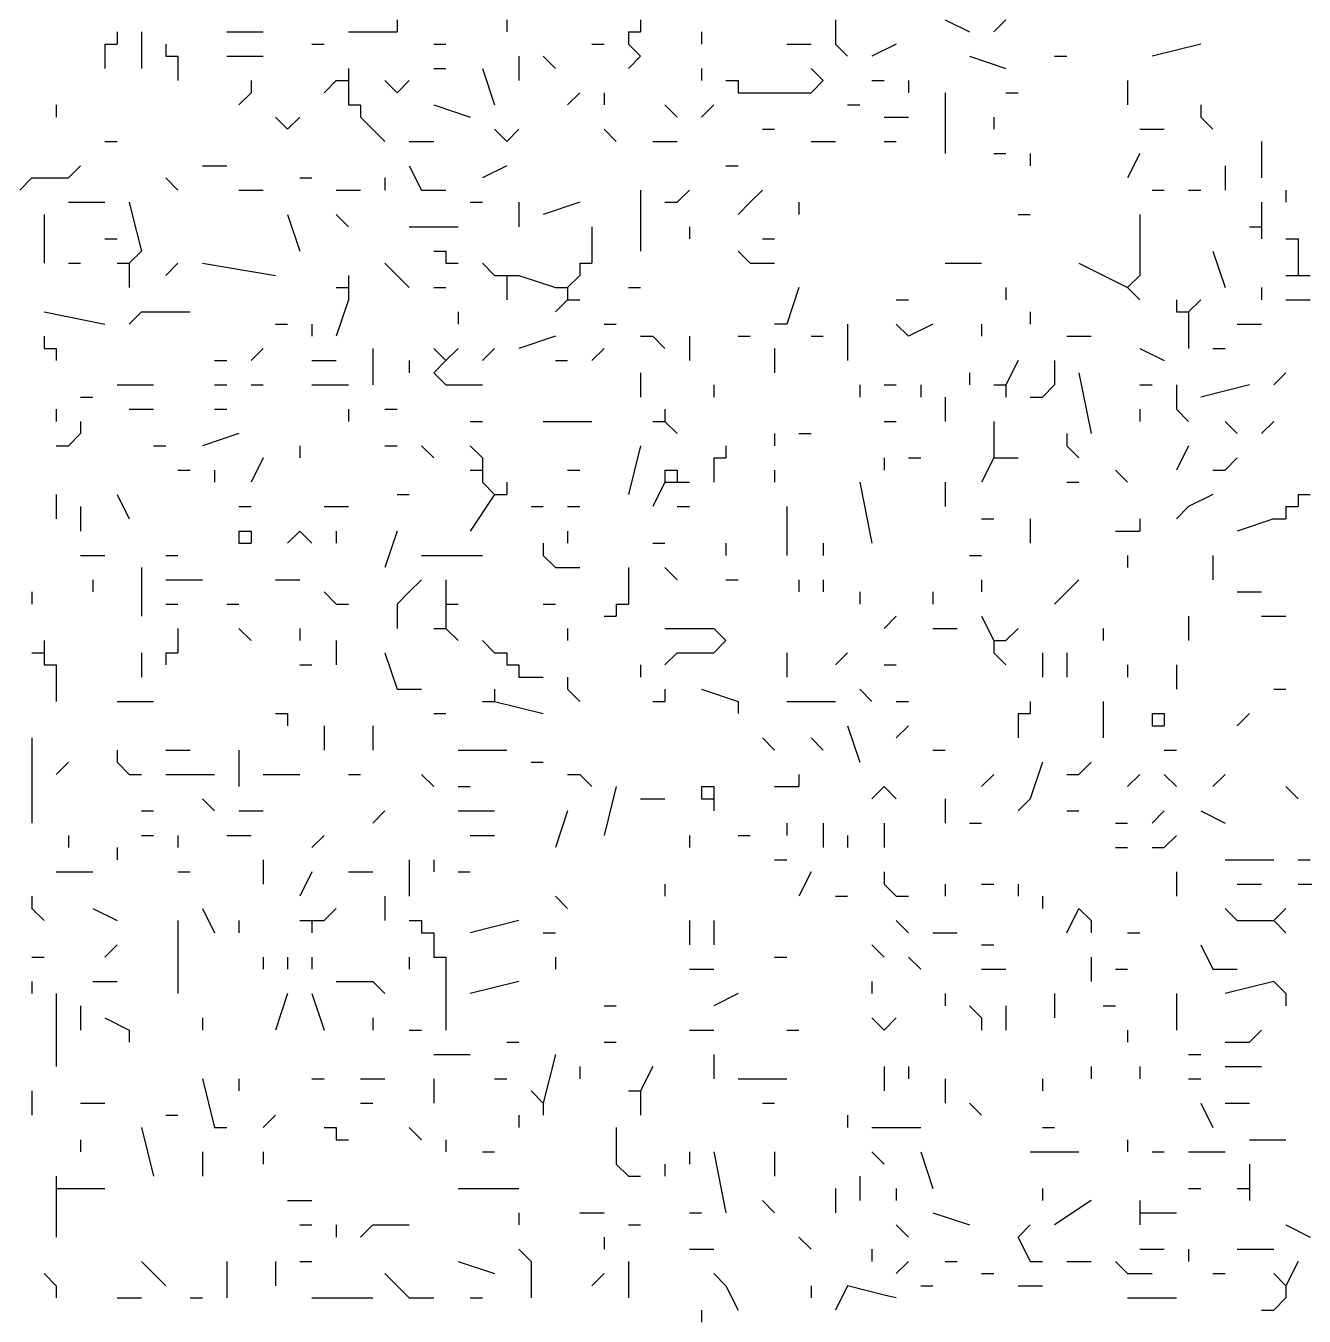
# Model space of a CAD drawing. Header units: inches. Extents: x 0 to 7.16, y 0 to 9.76.
# Drawn here: x 3.175 to 4.225, y 6.305 to 7.365 of the extents above; entities that cross this region are included whole.
import ezdxf

# ---------------------------------------------------------------- set-up
doc = ezdxf.new("R2010")
doc.units = ezdxf.units.IN
doc.header["$MEASUREMENT"] = 0

# ---------------------------------------------------------------- blocks, each defined once
blk = doc.blocks.new('drevoo')
at = {"linetype": 'Continuous'}
for points in [[(184.6302, -560.2401), (184.6302, -560.2501)], [(184.7202, -560.2401), (184.7202, -560.2501)], [(184.8302, -560.2401), (184.8302, -560.2501)], [(184.9902, -560.2401), (184.9902, -560.2501)], [(185.0802, -560.2401), (185.1002, -560.2501)], [(185.1302, -560.2401), (185.1202, -560.2501)], [(184.4002, -560.2501), (184.4002, -560.2601)], [(184.4202, -560.2501), (184.4202, -560.2801)], [(184.4902, -560.2501), (184.5202, -560.2501)], [(184.5902, -560.2501), (184.6202, -560.2501)], [(184.6202, -560.2501), (184.6302, -560.2501)], [(184.8202, -560.2501), (184.8202, -560.2601)], [(184.8202, -560.2501), (184.8302, -560.2501)], [(184.8802, -560.2501), (184.8802, -560.2601)], [(184.9902, -560.2501), (184.9902, -560.2601)], [(184.3902, -560.2601), (184.3902, -560.2701)], [(184.3902, -560.2601), (184.4002, -560.2601)], [(184.4402, -560.2601), (184.4402, -560.2701)], [(184.5602, -560.2601), (184.5702, -560.2601)], [(184.6602, -560.2601), (184.6702, -560.2601)], [(184.7902, -560.2601), (184.8002, -560.2601)], [(184.8202, -560.2601), (184.8302, -560.2701), (184.8202, -560.2801)], [(184.9502, -560.2601), (184.9702, -560.2601)], [(184.9902, -560.2601), (185.0002, -560.2701)], [(185.0402, -560.2601), (185.0202, -560.2701)], [(185.2902, -560.2601), (185.2502, -560.2701)], [(184.3902, -560.2701), (184.3902, -560.2801)], [(184.4402, -560.2701), (184.4502, -560.2701)], [(184.4502, -560.2701), (184.4502, -560.2801)], [(184.4902, -560.2701), (184.5202, -560.2701)], [(184.7302, -560.2701), (184.7302, -560.2901)], [(184.7502, -560.2701), (184.7602, -560.2801)], [(185.1002, -560.2701), (185.1302, -560.2801)], [(185.1702, -560.2701), (185.1802, -560.2701)], [(184.4502, -560.2801), (184.4502, -560.2901)], [(184.5902, -560.2801), (184.5902, -560.2901)], [(184.6602, -560.2801), (184.6702, -560.2801)], [(184.7002, -560.2801), (184.7102, -560.3101)], [(184.8802, -560.2801), (184.8802, -560.2901)], [(184.9702, -560.2801), (184.9802, -560.2901)], [(184.5102, -560.2901), (184.5102, -560.3001)], [(184.5802, -560.2901), (184.5702, -560.3001)], [(184.5802, -560.2901), (184.5902, -560.2901)], [(184.5902, -560.2901), (184.5902, -560.3001)], [(184.6202, -560.2901), (184.6302, -560.3001)], [(184.6402, -560.2901), (184.6302, -560.3001)], [(184.9002, -560.2901), (184.9102, -560.2901)], [(184.9102, -560.2901), (184.9102, -560.3001)], [(184.9802, -560.2901), (184.9702, -560.3001)], [(185.0202, -560.2901), (185.0302, -560.2901)], [(185.0502, -560.2901), (185.0502, -560.3001)], [(185.2302, -560.2901), (185.2302, -560.3101)], [(184.5102, -560.3001), (184.5002, -560.3101)], [(184.5902, -560.3001), (184.5902, -560.3101)], [(184.7802, -560.3001), (184.7702, -560.3101)], [(184.8002, -560.3001), (184.8002, -560.3101)], [(184.9102, -560.3001), (184.9202, -560.3001)], [(184.9202, -560.3001), (184.9702, -560.3001)], [(185.0802, -560.3001), (185.0802, -560.3501)], [(185.1302, -560.3001), (185.1402, -560.3001)], [(184.3502, -560.3101), (184.3502, -560.3201)], [(184.5902, -560.3101), (184.6002, -560.3101)], [(184.6002, -560.3101), (184.6002, -560.3201)], [(184.6602, -560.3101), (184.6902, -560.3201)], [(184.8502, -560.3101), (184.8602, -560.3201)], [(184.8902, -560.3101), (184.8802, -560.3201)], [(185.0002, -560.3101), (185.0102, -560.3101)], [(185.2902, -560.3101), (185.2902, -560.3201)], [(184.5502, -560.3201), (184.5402, -560.3301), (184.5302, -560.3201)], [(184.6002, -560.3201), (184.6202, -560.3401)], [(185.0302, -560.3201), (185.0502, -560.3201)], [(185.1202, -560.3201), (185.1202, -560.3301)], [(185.2902, -560.3201), (185.3002, -560.3301)], [(184.7102, -560.3301), (184.7202, -560.3401)], [(184.7302, -560.3301), (184.7202, -560.3401)], [(184.8002, -560.3301), (184.8102, -560.3401)], [(184.9302, -560.3301), (184.9402, -560.3301)], [(185.2402, -560.3301), (185.2602, -560.3301)], [(184.3902, -560.3401), (184.4002, -560.3401)], [(184.6402, -560.3401), (184.6602, -560.3401)], [(184.8402, -560.3401), (184.8602, -560.3401)], [(184.9702, -560.3401), (184.9902, -560.3401)], [(185.0302, -560.3401), (185.0402, -560.3401)], [(185.3402, -560.3401), (185.3402, -560.3701)], [(185.1202, -560.3501), (185.1302, -560.3501)], [(185.1502, -560.3501), (185.1502, -560.3601)], [(185.2402, -560.3501), (185.2302, -560.3701)], [(184.3702, -560.3601), (184.3602, -560.3701)], [(184.4702, -560.3601), (184.4902, -560.3601)], [(184.6402, -560.3601), (184.6502, -560.3801), (184.6702, -560.3801)], [(184.7202, -560.3601), (184.7002, -560.3701)], [(184.9002, -560.3601), (184.9102, -560.3601)], [(185.3102, -560.3601), (185.3102, -560.3801)], [(184.3302, -560.3701), (184.3202, -560.3801)], [(184.3302, -560.3701), (184.3602, -560.3701)], [(184.4402, -560.3701), (184.4502, -560.3801)], [(184.5502, -560.3701), (184.5602, -560.3701)], [(184.6202, -560.3701), (184.6202, -560.3801)], [(184.3602, -560.3901), (184.3902, -560.3901)], [(184.4102, -560.3901), (184.4122, -560.3991), (184.4202, -560.4301), (184.4102, -560.4401)], [(184.5002, -560.3801), (184.5202, -560.3801)], [(184.5802, -560.3801), (184.6002, -560.3801)], [(184.6902, -560.3901), (184.7002, -560.3901)], [(184.7302, -560.3901), (184.7302, -560.4101)], [(184.7802, -560.3901), (184.7502, -560.4001)], [(184.8302, -560.3801), (184.8302, -560.4301)], [(184.8502, -560.3901), (184.8602, -560.3901)], [(184.8702, -560.3801), (184.8602, -560.3901)], [(184.9202, -560.3901), (184.9102, -560.4001)], [(184.9302, -560.3801), (184.9202, -560.3901)], [(184.9602, -560.3901), (184.9602, -560.4001)], [(185.2502, -560.3801), (185.2602, -560.3801)], [(185.2802, -560.3801), (185.2902, -560.3801)], [(185.3402, -560.3901), (185.3402, -560.4001)], [(185.3602, -560.3801), (185.3602, -560.3901)], [(184.3402, -560.4001), (184.3402, -560.4401)], [(184.5402, -560.4001), (184.5502, -560.4301)], [(184.5802, -560.4001), (184.5902, -560.4101)], [(185.1402, -560.4001), (185.1502, -560.4001)], [(185.2402, -560.4001), (185.2402, -560.4501), (185.2302, -560.4601)], [(185.3402, -560.4001), (185.3402, -560.4101)], [(184.6402, -560.4101), (184.6802, -560.4101)], [(184.7902, -560.4101), (184.7902, -560.4301)], [(184.8702, -560.4101), (184.8702, -560.4201)], [(185.3302, -560.4101), (185.3402, -560.4101)], [(185.3402, -560.4101), (185.3402, -560.4201)], [(184.3902, -560.4201), (184.4002, -560.4201)], [(184.9302, -560.4201), (184.9402, -560.4201)], [(185.3602, -560.4201), (185.3702, -560.4201)], [(185.3702, -560.4201), (185.3702, -560.4301)], [(184.6602, -560.4301), (184.6702, -560.4301)], [(184.6702, -560.4301), (184.6702, -560.4401)], [(184.7902, -560.4301), (184.7902, -560.4401)], [(184.9102, -560.4301), (184.9202, -560.4401)], [(185.3002, -560.4301), (185.3102, -560.4601)], [(185.3702, -560.4301), (185.3702, -560.4401)], [(184.3602, -560.4401), (184.3702, -560.4401)], [(184.4002, -560.4401), (184.4102, -560.4401)], [(184.4102, -560.4401), (184.4102, -560.4501)], [(184.4502, -560.4401), (184.4402, -560.4501)], [(184.4702, -560.4401), (184.5302, -560.4501)], [(184.6202, -560.4401), (184.6402, -560.4601)], [(184.6702, -560.4401), (184.6802, -560.4401)], [(184.7002, -560.4401), (184.7102, -560.4501)], [(184.7802, -560.4401), (184.7802, -560.4501)], [(184.7802, -560.4401), (184.7902, -560.4401)], [(184.9202, -560.4401), (184.9402, -560.4401)], [(185.0802, -560.4401), (185.1102, -560.4401)], [(185.1902, -560.4401), (185.2302, -560.4601)], [(185.3702, -560.4401), (185.3702, -560.4501)], [(184.4102, -560.4501), (184.4102, -560.4601)], [(184.5902, -560.4501), (184.5902, -560.4601)], [(184.7102, -560.4501), (184.7202, -560.4501)], [(184.7202, -560.4501), (184.7202, -560.4601)], [(184.7202, -560.4501), (184.7302, -560.4501)], [(184.7302, -560.4501), (184.7602, -560.4601)], [(184.7802, -560.4501), (184.7702, -560.4601)], [(185.3602, -560.4501), (185.3702, -560.4501)], [(185.3702, -560.4501), (185.3802, -560.4501)], [(184.5802, -560.4601), (184.5902, -560.4601)], [(184.5902, -560.4601), (184.5902, -560.4701)], [(184.6602, -560.4601), (184.6702, -560.4601)], [(184.7202, -560.4601), (184.7202, -560.4701)], [(184.7602, -560.4601), (184.7702, -560.4601)], [(184.7702, -560.4601), (184.7702, -560.4701)], [(184.8202, -560.4601), (184.8302, -560.4601)], [(184.9602, -560.4601), (184.9502, -560.4901), (184.9402, -560.4901)], [(185.1302, -560.4601), (185.1302, -560.4701)], [(185.2302, -560.4601), (185.2402, -560.4701)], [(185.3402, -560.4601), (185.3402, -560.4701)], [(184.5902, -560.4701), (184.5802, -560.5001)], [(184.7702, -560.4701), (184.7602, -560.4801)], [(184.7702, -560.4701), (184.7802, -560.4701)], [(185.0402, -560.4701), (185.0502, -560.4701)], [(185.2702, -560.4701), (185.2702, -560.4801)], [(185.2902, -560.4701), (185.2802, -560.4801)], [(185.3602, -560.4701), (185.3802, -560.4701)], [(184.3402, -560.4801), (184.3902, -560.4901)], [(184.4202, -560.4801), (184.4102, -560.4901)], [(184.4202, -560.4801), (184.4602, -560.4801)], [(184.6802, -560.4801), (184.6802, -560.4901)], [(185.1502, -560.4801), (185.1502, -560.4901)], [(185.2702, -560.4801), (185.2802, -560.4801)], [(185.2802, -560.4801), (185.2802, -560.4901)], [(184.5302, -560.4901), (184.5402, -560.4901)], [(184.5602, -560.4901), (184.5602, -560.5001)], [(184.8002, -560.4901), (184.8102, -560.4901)], [(185.0002, -560.4901), (185.0002, -560.5201)], [(185.0402, -560.4901), (185.0502, -560.5001)], [(185.0702, -560.4901), (185.0502, -560.5001)], [(185.1102, -560.4901), (185.1102, -560.5001)], [(185.2802, -560.4901), (185.2802, -560.5101)], [(185.3202, -560.4901), (185.3402, -560.4901)], [(184.3402, -560.5001), (184.3402, -560.5101)], [(184.7602, -560.5001), (184.7302, -560.5101)], [(184.8302, -560.5001), (184.8402, -560.5001)], [(184.8402, -560.5001), (184.8502, -560.5101)], [(184.8702, -560.5001), (184.8702, -560.5201)], [(184.9102, -560.5001), (184.9202, -560.5001)], [(184.9702, -560.5001), (184.9802, -560.5001)], [(185.1802, -560.5001), (185.2002, -560.5001)], [(184.3402, -560.5101), (184.3502, -560.5101)], [(184.3502, -560.5101), (184.3502, -560.5201)], [(184.5202, -560.5101), (184.5102, -560.5201)], [(184.6102, -560.5101), (184.6102, -560.5401)], [(184.6602, -560.5101), (184.6702, -560.5201)], [(184.6802, -560.5101), (184.6702, -560.5201)], [(184.7102, -560.5101), (184.7002, -560.5201)], [(184.8002, -560.5101), (184.7902, -560.5201)], [(184.9402, -560.5101), (184.9402, -560.5301)], [(185.2402, -560.5101), (185.2602, -560.5201)], [(185.3002, -560.5101), (185.3102, -560.5101)], [(184.4802, -560.5201), (184.4902, -560.5201)], [(184.5602, -560.5201), (184.5802, -560.5201)], [(184.6402, -560.5201), (184.6402, -560.5301)], [(184.6702, -560.5201), (184.6602, -560.5301)], [(184.7602, -560.5201), (184.7702, -560.5201)], [(185.1402, -560.5201), (185.1302, -560.5401)], [(185.1702, -560.5201), (185.1702, -560.5401)], [(184.6602, -560.5301), (184.6702, -560.5401)], [(184.8302, -560.5301), (184.8302, -560.5501)], [(185.1002, -560.5301), (185.1002, -560.5401)], [(185.1902, -560.5301), (185.2002, -560.5801)], [(185.3602, -560.5301), (185.3502, -560.5401)], [(184.4002, -560.5401), (184.4302, -560.5401)], [(184.4802, -560.5401), (184.4902, -560.5401)], [(184.5102, -560.5401), (184.5202, -560.5401)], [(184.5602, -560.5401), (184.5902, -560.5401)], [(184.6702, -560.5401), (184.7002, -560.5401)], [(184.8902, -560.5401), (184.8902, -560.5501)], [(185.0102, -560.5401), (185.0102, -560.5501)], [(185.0302, -560.5401), (185.0402, -560.5401)], [(185.0602, -560.5401), (185.0602, -560.5501)], [(185.1202, -560.5401), (185.1302, -560.5401)], [(185.1302, -560.5401), (185.1302, -560.5501)], [(185.1702, -560.5401), (185.1602, -560.5501)], [(185.2402, -560.5401), (185.2502, -560.5401)], [(185.2702, -560.5401), (185.2702, -560.5601)], [(185.3302, -560.5401), (185.2902, -560.5501)], [(184.3702, -560.5501), (184.3802, -560.5501)], [(185.0802, -560.5501), (185.0802, -560.5701)], [(185.1502, -560.5501), (185.1602, -560.5501)], [(184.3502, -560.5601), (184.3502, -560.5701)], [(184.3702, -560.5701), (184.3702, -560.5801)], [(184.4102, -560.5601), (184.4302, -560.5601)], [(184.4802, -560.5601), (184.4902, -560.5601)], [(184.5902, -560.5601), (184.5902, -560.5701)], [(184.6202, -560.5601), (184.6302, -560.5601)], [(184.6902, -560.5701), (184.7002, -560.5701)], [(184.7502, -560.5701), (184.7902, -560.5701)], [(184.8402, -560.5701), (184.8502, -560.5701)], [(184.8502, -560.5601), (184.8502, -560.5701)], [(184.8502, -560.5701), (184.8602, -560.5801)], [(185.0302, -560.5701), (185.0402, -560.5701)], [(185.1202, -560.5701), (185.1202, -560.5901)], [(185.2402, -560.5601), (185.2402, -560.5701)], [(185.2702, -560.5601), (185.2802, -560.5701)], [(185.3102, -560.5701), (185.3202, -560.5801)], [(185.3502, -560.5701), (185.3402, -560.5801)], [(184.3702, -560.5801), (184.3602, -560.5901)], [(184.5002, -560.5801), (184.4702, -560.5901)], [(184.9402, -560.5801), (184.9402, -560.5901)], [(184.9602, -560.5801), (184.9702, -560.5801)], [(185.1802, -560.5801), (185.1802, -560.5901)], [(184.3502, -560.5901), (184.3602, -560.5901)], [(184.4302, -560.5901), (184.4402, -560.5901)], [(184.5502, -560.5901), (184.5502, -560.6001)], [(184.6202, -560.5901), (184.6302, -560.5901)], [(184.6502, -560.5901), (184.6602, -560.6001)], [(184.6902, -560.5901), (184.7002, -560.6001)], [(184.8302, -560.5901), (184.8202, -560.6301)], [(184.9002, -560.5901), (184.9002, -560.6001)], [(185.1202, -560.5901), (185.1202, -560.6001)], [(185.1802, -560.5901), (185.1902, -560.6001)], [(185.2802, -560.5901), (185.2702, -560.6101)], [(184.5202, -560.6001), (184.5102, -560.6201)], [(184.7002, -560.6001), (184.7002, -560.6101)], [(184.8902, -560.6001), (184.8902, -560.6101)], [(184.8902, -560.6001), (184.9002, -560.6001)], [(185.0302, -560.6001), (185.0302, -560.6101)], [(185.0502, -560.6001), (185.0602, -560.6001)], [(185.1202, -560.6001), (185.1102, -560.6201)], [(185.1202, -560.6001), (185.1302, -560.6001)], [(185.1302, -560.6001), (185.1402, -560.6001)], [(185.3202, -560.6001), (185.3102, -560.6101)], [(184.4502, -560.6101), (184.4602, -560.6101)], [(184.4802, -560.6101), (184.4802, -560.6201)], [(184.6902, -560.6101), (184.7002, -560.6101)], [(184.7002, -560.6101), (184.7002, -560.6201)], [(184.7702, -560.6101), (184.7802, -560.6101)], [(184.8502, -560.6101), (184.8502, -560.6201)], [(184.8502, -560.6101), (184.8602, -560.6101)], [(184.8602, -560.6101), (184.8602, -560.6201)], [(184.8902, -560.6101), (184.8902, -560.6201)], [(184.9402, -560.6101), (184.9402, -560.6201)], [(185.2202, -560.6101), (185.2302, -560.6201)], [(185.3002, -560.6101), (185.3102, -560.6101)], [(184.7002, -560.6201), (184.7102, -560.6301)], [(184.7202, -560.6201), (184.7202, -560.6301)], [(184.8502, -560.6201), (184.8402, -560.6401)], [(184.8502, -560.6201), (184.8602, -560.6201)], [(184.8602, -560.6201), (184.8702, -560.6201)], [(185.0102, -560.6201), (185.0202, -560.6701)], [(185.0802, -560.6201), (185.0802, -560.6401)], [(185.1802, -560.6201), (185.1902, -560.6201)], [(184.3502, -560.6301), (184.3502, -560.6501)], [(184.4002, -560.6301), (184.4102, -560.6501)], [(184.6302, -560.6301), (184.6402, -560.6301)], [(184.7102, -560.6301), (184.6902, -560.6601)], [(184.7102, -560.6301), (184.7202, -560.6301)], [(185.3002, -560.6301), (185.2802, -560.6401)], [(185.3702, -560.6301), (185.3702, -560.6401)], [(185.3702, -560.6301), (185.3802, -560.6301)], [(184.3702, -560.6401), (184.3702, -560.6601)], [(184.5002, -560.6401), (184.5102, -560.6401)], [(184.5702, -560.6401), (184.5902, -560.6401)], [(184.7402, -560.6401), (184.7502, -560.6401)], [(184.7702, -560.6401), (184.7802, -560.6401)], [(184.8602, -560.6401), (184.8702, -560.6401)], [(184.9502, -560.6401), (184.9502, -560.6801)], [(185.2802, -560.6401), (185.2702, -560.6501)], [(185.3602, -560.6401), (185.3602, -560.6501)], [(185.3602, -560.6401), (185.3702, -560.6401)], [(185.1102, -560.6501), (185.1202, -560.6501)], [(185.1502, -560.6501), (185.1502, -560.6701)], [(185.2402, -560.6501), (185.2402, -560.6601)], [(185.3502, -560.6501), (185.3202, -560.6601)], [(185.3502, -560.6501), (185.3602, -560.6501)], [(184.5002, -560.6601), (184.5002, -560.6701)], [(184.5002, -560.6601), (184.5102, -560.6601)], [(184.5102, -560.6601), (184.5102, -560.6701)], [(184.5502, -560.6601), (184.5402, -560.6701)], [(184.5502, -560.6601), (184.5602, -560.6701)], [(184.5802, -560.6601), (184.5802, -560.6701)], [(184.6302, -560.6601), (184.6202, -560.6901)], [(184.7702, -560.6601), (184.7702, -560.6701)], [(185.2202, -560.6601), (185.2302, -560.6601)], [(185.2302, -560.6601), (185.2402, -560.6601)], [(184.5002, -560.6701), (184.5102, -560.6701)], [(184.7502, -560.6701), (184.7502, -560.6801)], [(184.8402, -560.6701), (184.8502, -560.6701)], [(184.9002, -560.6701), (184.9002, -560.6801)], [(184.9802, -560.6701), (184.9802, -560.6801)], [(184.3702, -560.6801), (184.3902, -560.6801)], [(184.4402, -560.6801), (184.4502, -560.6801)], [(184.6502, -560.6801), (184.7002, -560.6801)], [(184.7502, -560.6801), (184.7602, -560.6901)], [(185.1002, -560.6801), (185.1102, -560.6801)], [(185.2302, -560.6801), (185.2302, -560.6901)], [(185.3002, -560.6801), (185.3002, -560.7001)], [(184.4202, -560.6901), (184.4202, -560.7301)], [(184.7602, -560.6901), (184.7802, -560.6901)], [(184.8202, -560.6901), (184.8202, -560.7101)], [(184.8502, -560.6901), (184.8602, -560.7001)], [(184.3802, -560.7001), (184.3802, -560.7101)], [(184.4402, -560.7001), (184.4702, -560.7001)], [(184.5302, -560.7001), (184.5502, -560.7001)], [(184.6502, -560.7001), (184.6402, -560.7101)], [(184.6702, -560.7001), (184.6702, -560.7101)], [(184.9002, -560.7001), (184.9102, -560.7001)], [(184.9602, -560.7001), (184.9602, -560.7101)], [(184.9802, -560.7001), (184.9802, -560.7101)], [(185.1102, -560.7001), (185.1102, -560.7101)], [(185.1902, -560.7001), (185.1802, -560.7101)], [(184.3302, -560.7101), (184.3302, -560.7201)], [(184.5702, -560.7101), (184.5802, -560.7201)], [(184.6402, -560.7101), (184.6302, -560.7201)], [(184.6702, -560.7101), (184.6702, -560.7201)], [(184.8202, -560.7101), (184.8202, -560.7201)], [(185.0102, -560.7101), (185.0102, -560.7201)], [(185.0702, -560.7101), (185.0702, -560.7201)], [(185.1802, -560.7101), (185.1702, -560.7201)], [(185.3202, -560.7101), (185.3402, -560.7101)], [(184.4402, -560.7201), (184.4502, -560.7201)], [(184.4902, -560.7201), (184.5002, -560.7201)], [(184.5802, -560.7201), (184.5902, -560.7201)], [(184.6302, -560.7201), (184.6302, -560.7401)], [(184.6702, -560.7201), (184.6702, -560.7301)], [(184.6702, -560.7201), (184.6802, -560.7201)], [(184.7502, -560.7201), (184.7602, -560.7201)], [(184.8102, -560.7201), (184.8102, -560.7301)], [(184.8102, -560.7201), (184.8202, -560.7201)], [(184.6702, -560.7301), (184.6702, -560.7401)], [(184.8002, -560.7301), (184.8102, -560.7301)], [(185.0402, -560.7301), (185.0302, -560.7401)], [(185.1102, -560.7301), (185.1202, -560.7501)], [(185.2802, -560.7301), (185.2802, -560.7501)], [(185.3402, -560.7301), (185.3602, -560.7301)], [(184.3402, -560.7501), (184.3402, -560.7601)], [(184.4502, -560.7401), (184.4502, -560.7501)], [(184.4502, -560.7501), (184.4502, -560.7601)], [(184.5002, -560.7401), (184.5102, -560.7501)], [(184.5502, -560.7401), (184.5502, -560.7501)], [(184.5802, -560.7501), (184.5802, -560.7701)], [(184.6602, -560.7401), (184.6702, -560.7401)], [(184.6702, -560.7401), (184.6802, -560.7501)], [(184.7002, -560.7501), (184.7102, -560.7601)], [(184.7702, -560.7401), (184.7702, -560.7501)], [(184.8502, -560.7401), (184.8902, -560.7401)], [(184.8902, -560.7401), (184.9002, -560.7501)], [(184.9002, -560.7501), (184.8902, -560.7601)], [(185.0702, -560.7401), (185.0902, -560.7401)], [(185.1202, -560.7501), (185.1202, -560.7601)], [(185.1202, -560.7501), (185.1302, -560.7501)], [(185.1402, -560.7401), (185.1302, -560.7501)], [(185.2102, -560.7401), (185.2102, -560.7501)], [(184.3302, -560.7601), (184.3402, -560.7601)], [(184.3402, -560.7601), (184.3402, -560.7701)], [(184.4202, -560.7601), (184.4202, -560.7801)], [(184.4402, -560.7601), (184.4402, -560.7701)], [(184.4402, -560.7601), (184.4502, -560.7601)], [(184.6202, -560.7601), (184.6302, -560.7901), (184.6502, -560.7901)], [(184.7102, -560.7601), (184.7202, -560.7601)], [(184.7202, -560.7601), (184.7202, -560.7701)], [(184.8602, -560.7601), (184.8502, -560.7701)], [(184.8602, -560.7601), (184.8902, -560.7601)], [(184.9502, -560.7601), (184.9502, -560.7801)], [(185.0002, -560.7601), (184.9902, -560.7701)], [(185.1202, -560.7601), (185.1302, -560.7701)], [(185.1602, -560.7601), (185.1602, -560.7801)], [(185.1802, -560.7601), (185.1802, -560.7801)], [(184.3402, -560.7701), (184.3502, -560.7701)], [(184.3502, -560.7701), (184.3502, -560.7801)], [(184.5502, -560.7701), (184.5602, -560.7701)], [(184.7202, -560.7701), (184.7302, -560.7701)], [(184.7302, -560.7701), (184.7302, -560.7801)], [(184.8302, -560.7701), (184.8302, -560.7801)], [(185.0302, -560.7701), (185.0402, -560.7701)], [(185.2302, -560.7701), (185.2302, -560.7801)], [(185.2702, -560.7701), (185.2702, -560.7901)], [(184.3502, -560.7801), (184.3502, -560.8001)], [(184.7302, -560.7801), (184.7402, -560.7801)], [(184.7402, -560.7801), (184.7502, -560.7801)], [(184.7702, -560.7801), (184.7702, -560.7901)], [(184.7102, -560.7901), (184.7102, -560.8001)], [(184.7702, -560.7901), (184.7802, -560.8001)], [(184.8502, -560.7901), (184.8502, -560.8001)], [(184.8802, -560.7901), (184.9102, -560.8001), (184.9102, -560.8101)], [(185.0102, -560.7901), (185.0202, -560.8001)], [(185.3502, -560.7901), (185.3602, -560.7901)], [(184.4002, -560.8001), (184.4302, -560.8001)], [(184.7002, -560.8001), (184.7102, -560.8001)], [(184.7102, -560.8001), (184.7502, -560.8101)], [(184.8402, -560.8001), (184.8502, -560.8001)], [(184.9502, -560.8001), (184.9902, -560.8001)], [(185.0402, -560.8001), (185.0502, -560.8001)], [(185.1502, -560.8001), (185.1502, -560.8101)], [(185.2102, -560.8001), (185.2102, -560.8301)], [(184.5302, -560.8101), (184.5402, -560.8101)], [(184.5402, -560.8101), (184.5402, -560.8201)], [(184.6602, -560.8101), (184.6702, -560.8101)], [(185.1402, -560.8101), (185.1402, -560.8201)], [(185.1402, -560.8101), (185.1502, -560.8101)], [(185.2502, -560.8101), (185.2502, -560.8201)], [(185.2502, -560.8101), (185.2602, -560.8101)], [(185.2602, -560.8101), (185.2602, -560.8201)], [(185.3302, -560.8101), (185.3202, -560.8201)], [(184.5702, -560.8201), (184.5702, -560.8401)], [(184.6102, -560.8201), (184.6102, -560.8401)], [(185.0002, -560.8201), (185.0102, -560.8501)], [(185.0502, -560.8201), (185.0402, -560.8301)], [(185.1402, -560.8201), (185.1402, -560.8301)], [(185.2502, -560.8201), (185.2602, -560.8201)], [(184.3302, -560.8301), (184.3302, -560.9001)], [(184.9302, -560.8301), (184.9402, -560.8401)], [(184.9702, -560.8301), (184.9802, -560.8401)], [(184.4002, -560.8401), (184.4002, -560.8501)], [(184.4402, -560.8401), (184.4602, -560.8401)], [(184.5002, -560.8401), (184.5002, -560.8701)], [(184.6802, -560.8401), (184.7202, -560.8401)], [(185.0702, -560.8401), (185.0802, -560.8401)], [(185.2602, -560.8401), (185.2702, -560.8401)], [(184.3602, -560.8501), (184.3502, -560.8601)], [(184.4002, -560.8501), (184.4102, -560.8601)], [(184.7402, -560.8501), (184.7502, -560.8501)], [(185.1602, -560.8501), (185.1502, -560.8801)], [(185.2002, -560.8501), (185.1902, -560.8601)], [(184.4102, -560.8601), (184.4202, -560.8601)], [(184.4402, -560.8601), (184.4802, -560.8601)], [(184.5202, -560.8601), (184.5502, -560.8601)], [(184.5902, -560.8601), (184.6002, -560.8601)], [(184.6502, -560.8601), (184.6602, -560.8701)], [(184.7702, -560.8601), (184.7802, -560.8601)], [(184.7802, -560.8601), (184.7902, -560.8701)], [(184.9602, -560.8601), (184.9602, -560.8701)], [(185.1202, -560.8601), (185.1102, -560.8701)], [(185.1802, -560.8601), (185.1902, -560.8601)], [(185.2402, -560.8601), (185.2302, -560.8701)], [(185.2602, -560.8601), (185.2702, -560.8701)], [(185.3102, -560.8601), (185.3002, -560.8701)], [(184.6802, -560.8701), (184.6902, -560.8701)], [(184.8102, -560.8701), (184.8002, -560.9101)], [(184.8802, -560.8701), (184.8802, -560.8801)], [(184.8802, -560.8701), (184.8902, -560.8701)], [(184.8902, -560.8701), (184.8902, -560.8801)], [(184.9402, -560.8701), (184.9502, -560.8701)], [(184.9502, -560.8701), (184.9602, -560.8701)], [(185.0202, -560.8801), (185.0302, -560.8701), (185.0402, -560.8801)], [(185.3602, -560.8701), (185.3702, -560.8801)], [(184.4702, -560.8801), (184.4802, -560.8901)], [(184.8302, -560.8801), (184.8502, -560.8801)], [(184.8802, -560.8801), (184.8902, -560.8801)], [(184.8902, -560.8801), (184.8902, -560.8901)], [(185.0802, -560.8801), (185.0802, -560.9001)], [(185.1502, -560.8801), (185.1402, -560.8901)], [(184.4202, -560.8901), (184.4302, -560.8901)], [(184.5002, -560.8901), (184.5202, -560.8901)], [(184.6202, -560.8901), (184.6102, -560.9001)], [(184.6802, -560.8901), (184.7102, -560.8901)], [(184.7702, -560.8901), (184.7602, -560.9201)], [(185.1802, -560.8901), (185.1902, -560.8901)], [(185.2602, -560.8901), (185.2502, -560.9001)], [(185.2902, -560.8901), (185.3102, -560.9001)], [(184.9502, -560.9001), (184.9502, -560.9101)], [(184.9802, -560.9001), (184.9802, -560.9201)], [(185.0302, -560.9001), (185.0302, -560.9201)], [(185.1002, -560.9001), (185.1102, -560.9001)], [(185.2202, -560.9001), (185.2302, -560.9001)], [(184.3602, -560.9101), (184.3602, -560.9201)], [(184.4002, -560.9201), (184.4002, -560.9301)], [(184.4202, -560.9101), (184.4302, -560.9101)], [(184.4502, -560.9101), (184.4502, -560.9201)], [(184.4902, -560.9101), (184.5102, -560.9101)], [(184.5702, -560.9101), (184.5602, -560.9201)], [(184.6902, -560.9101), (184.7102, -560.9101)], [(184.8702, -560.9101), (184.8702, -560.9201)], [(184.9102, -560.9101), (184.9202, -560.9101)], [(185.0002, -560.9101), (185.0002, -560.9201)], [(185.2202, -560.9201), (185.2302, -560.9201)], [(185.2502, -560.9201), (185.2602, -560.9201)], [(185.2702, -560.9101), (185.2602, -560.9201)], [(184.5202, -560.9301), (184.5202, -560.9501)], [(184.6402, -560.9301), (184.6402, -560.9601)], [(184.6602, -560.9301), (184.6602, -560.9401)], [(184.9402, -560.9301), (184.9502, -560.9301)], [(185.3102, -560.9301), (185.3502, -560.9301)], [(185.3702, -560.9301), (185.3802, -560.9301)], [(184.3502, -560.9401), (184.3802, -560.9401)], [(184.4502, -560.9401), (184.4602, -560.9401)], [(184.5602, -560.9401), (184.5502, -560.9601)], [(184.5902, -560.9401), (184.6102, -560.9401)], [(184.6802, -560.9401), (184.6902, -560.9401)], [(184.9702, -560.9401), (184.9602, -560.9601)], [(185.0302, -560.9401), (185.0302, -560.9501)], [(185.2702, -560.9401), (185.2702, -560.9601)], [(184.8502, -560.9501), (184.8502, -560.9601)], [(185.0302, -560.9501), (185.0402, -560.9601)], [(185.0802, -560.9501), (185.0802, -560.9601)], [(185.1102, -560.9501), (185.1202, -560.9501)], [(185.1402, -560.9501), (185.1402, -560.9601)], [(185.3202, -560.9501), (185.3402, -560.9501)], [(185.3702, -560.9501), (185.3902, -560.9501)], [(184.3302, -560.9601), (184.3302, -560.9701)], [(184.6202, -560.9601), (184.6202, -560.9801)], [(184.7602, -560.9601), (184.7702, -560.9701)], [(184.9902, -560.9601), (185.0002, -560.9601)], [(185.0402, -560.9601), (185.0502, -560.9601)], [(185.1602, -560.9601), (185.1602, -560.9701)], [(184.3302, -560.9701), (184.3402, -560.9801)], [(184.3802, -560.9701), (184.4002, -560.9801)], [(184.4702, -560.9701), (184.4802, -560.9901)], [(184.5802, -560.9701), (184.5702, -560.9801)], [(185.1802, -560.9901), (185.1902, -560.9701), (185.2002, -560.9801), (185.2002, -560.9901)], [(185.3102, -560.9701), (185.3202, -560.9801)], [(185.3602, -560.9701), (185.3502, -560.9801)], [(184.4502, -560.9801), (184.4502, -561.0401)], [(184.5002, -560.9801), (184.5002, -560.9901)], [(184.5502, -560.9801), (184.5602, -560.9801)], [(184.5602, -560.9801), (184.5602, -560.9901)], [(184.5602, -560.9801), (184.5702, -560.9801)], [(184.6402, -560.9801), (184.6502, -560.9801)], [(184.6502, -560.9801), (184.6502, -560.9901)], [(184.7302, -560.9801), (184.6902, -560.9901)], [(184.8702, -560.9801), (184.8702, -561.0001)], [(184.8902, -560.9801), (184.8902, -561.0001)], [(185.0402, -560.9801), (185.0502, -560.9901)], [(185.3202, -560.9801), (185.3502, -560.9801)], [(185.3502, -560.9801), (185.3602, -560.9901)], [(184.6502, -560.9901), (184.6602, -560.9901)], [(184.6602, -560.9901), (184.6602, -561.0001)], [(184.7502, -560.9901), (184.7602, -560.9901)], [(185.0702, -560.9901), (185.0902, -560.9901)], [(185.2302, -560.9901), (185.2402, -560.9901)], [(184.4002, -561.0001), (184.3902, -561.0101)], [(184.6602, -561.0001), (184.6602, -561.0101)], [(185.0202, -561.0001), (185.0302, -561.0101)], [(185.1102, -561.0001), (185.1202, -561.0001)], [(185.2902, -561.0001), (185.3002, -561.0201), (185.3202, -561.0201)], [(184.3302, -561.0101), (184.3402, -561.0101)], [(184.5202, -561.0101), (184.5202, -561.0201)], [(184.5402, -561.0101), (184.5402, -561.0201)], [(184.5602, -561.0101), (184.5602, -561.0201)], [(184.6402, -561.0101), (184.6402, -561.0201)], [(184.6602, -561.0101), (184.6702, -561.0101)], [(184.6702, -561.0101), (184.6702, -561.0201)], [(184.7602, -561.0101), (184.7602, -561.0201)], [(184.9402, -561.0101), (184.9502, -561.0101)], [(185.0502, -561.0101), (185.0602, -561.0201)], [(185.2002, -561.0101), (185.2002, -561.0301)], [(184.6702, -561.0201), (184.6702, -561.0701)], [(184.8702, -561.0201), (184.8902, -561.0201)], [(185.1102, -561.0201), (185.1302, -561.0201)], [(185.2202, -561.0201), (185.2302, -561.0201)], [(184.3302, -561.0301), (184.3302, -561.0401)], [(184.3802, -561.0301), (184.4002, -561.0301)], [(184.5802, -561.0301), (184.6102, -561.0301)], [(184.6102, -561.0301), (184.6202, -561.0401)], [(184.7302, -561.0301), (184.6902, -561.0401)], [(185.0202, -561.0301), (185.0202, -561.0401)], [(185.3502, -561.0301), (185.3102, -561.0401)], [(185.3502, -561.0301), (185.3602, -561.0401)], [(184.3502, -561.0401), (184.3502, -561.1001)], [(184.5402, -561.0401), (184.5302, -561.0701)], [(184.5602, -561.0401), (184.5702, -561.0701)], [(184.9102, -561.0401), (184.8902, -561.0501)], [(185.0802, -561.0401), (185.0802, -561.0501)], [(185.1702, -561.0401), (185.1702, -561.0601)], [(185.2702, -561.0401), (185.2702, -561.0701)], [(185.3602, -561.0401), (185.3602, -561.0501)], [(184.3702, -561.0501), (184.3702, -561.0701)], [(184.8002, -561.0501), (184.8102, -561.0501)], [(185.1002, -561.0501), (185.1102, -561.0601)], [(185.1302, -561.0501), (185.1302, -561.0701)], [(185.2102, -561.0501), (185.2202, -561.0501)], [(184.3902, -561.0601), (184.4102, -561.0701), (184.4102, -561.0801)], [(184.4702, -561.0601), (184.4702, -561.0701)], [(184.6102, -561.0601), (184.6102, -561.0701)], [(185.0402, -561.0601), (185.0302, -561.0701), (185.0202, -561.0601)], [(185.1102, -561.0601), (185.1102, -561.0701)], [(184.6402, -561.0701), (184.6502, -561.0701)], [(184.8702, -561.0701), (184.8902, -561.0701)], [(184.9502, -561.0701), (184.9602, -561.0701)], [(185.2302, -561.0701), (185.2302, -561.0801)], [(185.3402, -561.0701), (185.3302, -561.0801)], [(184.7202, -561.0801), (184.7302, -561.0801)], [(184.8002, -561.0801), (184.8102, -561.0801)], [(185.3102, -561.0801), (185.3302, -561.0801)], [(184.6602, -561.0901), (184.6902, -561.0901)], [(184.7602, -561.0901), (184.7502, -561.1301)], [(184.7802, -561.1001), (184.7802, -561.1101)], [(184.8402, -561.1001), (184.8302, -561.1201)], [(184.8902, -561.0901), (184.8902, -561.1101)], [(185.0302, -561.1001), (185.0302, -561.1201)], [(185.0502, -561.1001), (185.0502, -561.1101)], [(185.2002, -561.1001), (185.2002, -561.1101)], [(185.2402, -561.1001), (185.2402, -561.1101)], [(185.2802, -561.0901), (185.2902, -561.0901)], [(185.3102, -561.1001), (185.3402, -561.1001)], [(184.4702, -561.1101), (184.4802, -561.1501), (184.4902, -561.1501)], [(184.5002, -561.1101), (184.5002, -561.1201)], [(184.5602, -561.1101), (184.5702, -561.1101)], [(184.6002, -561.1101), (184.6202, -561.1101)], [(184.6602, -561.1101), (184.6602, -561.1301)], [(184.7102, -561.1101), (184.7202, -561.1101)], [(184.9102, -561.1101), (184.9502, -561.1101)], [(185.0802, -561.1101), (185.0802, -561.1301)], [(185.1602, -561.1101), (185.1602, -561.1201)], [(185.2802, -561.1101), (185.2902, -561.1101)], [(184.3302, -561.1201), (184.3302, -561.1401)], [(184.7402, -561.1201), (184.7502, -561.1301)], [(184.8202, -561.1201), (184.8302, -561.1201)], [(184.8302, -561.1201), (184.8302, -561.1301)], [(184.3702, -561.1301), (184.3902, -561.1301)], [(184.6002, -561.1301), (184.6102, -561.1301)], [(184.7502, -561.1301), (184.7502, -561.1401)], [(184.8302, -561.1301), (184.8302, -561.1401)], [(184.9302, -561.1301), (184.9402, -561.1301)], [(185.1002, -561.1301), (185.1102, -561.1401)], [(185.2902, -561.1301), (185.3002, -561.1501)], [(185.3102, -561.1301), (185.3302, -561.1301)], [(184.4402, -561.1401), (184.4502, -561.1401)], [(184.5302, -561.1401), (184.5202, -561.1501)], [(184.7302, -561.1401), (184.7302, -561.1501)], [(185.0002, -561.1401), (185.0002, -561.1501)], [(184.4202, -561.1501), (184.4302, -561.1901)], [(184.5702, -561.1501), (184.5802, -561.1501)], [(184.5802, -561.1501), (184.5802, -561.1601)], [(184.6402, -561.1501), (184.6502, -561.1601)], [(184.8102, -561.1501), (184.8102, -561.1801)], [(185.0202, -561.1501), (185.0602, -561.1501)], [(185.1602, -561.1501), (185.1702, -561.1501)], [(184.3702, -561.1601), (184.3702, -561.1701)], [(184.5802, -561.1601), (184.5902, -561.1601)], [(184.6702, -561.1601), (184.6702, -561.1701)], [(185.2302, -561.1601), (185.2302, -561.1701)], [(185.3302, -561.1601), (185.3602, -561.1601)], [(184.4702, -561.1701), (184.4702, -561.1901)], [(184.5202, -561.1701), (184.5202, -561.1801)], [(184.7002, -561.1701), (184.7102, -561.1701)], [(184.8702, -561.1701), (184.8702, -561.1801)], [(184.8902, -561.1701), (184.9002, -561.2201)], [(184.9402, -561.1701), (184.9402, -561.1901)], [(185.0202, -561.1701), (185.0302, -561.1801)], [(185.0602, -561.1701), (185.0702, -561.2001)], [(185.1502, -561.1701), (185.1902, -561.1701)], [(185.2502, -561.1701), (185.2602, -561.1701)], [(185.2802, -561.1701), (185.3102, -561.1701)], [(184.8102, -561.1801), (184.8202, -561.1901)], [(184.8502, -561.1801), (184.8502, -561.1901)], [(185.3302, -561.1801), (185.3302, -561.1901)], [(184.3502, -561.1901), (184.3502, -561.2001)], [(184.8202, -561.1901), (184.8302, -561.1901)], [(185.0102, -561.1901), (185.0102, -561.2101)], [(185.3302, -561.1901), (185.3302, -561.2001)], [(184.3502, -561.2001), (184.3502, -561.2101)], [(184.3502, -561.2001), (184.3602, -561.2001)], [(184.3602, -561.2001), (184.3902, -561.2001)], [(184.6802, -561.2001), (184.7302, -561.2001)], [(184.9902, -561.2001), (184.9902, -561.2201)], [(185.0402, -561.2001), (185.0402, -561.2101)], [(185.1602, -561.2001), (185.1602, -561.2101)], [(185.2802, -561.2001), (185.2902, -561.2001)], [(185.3202, -561.2001), (185.3302, -561.2001)], [(185.3302, -561.2001), (185.3302, -561.2101)], [(184.3502, -561.2101), (184.3502, -561.2401)], [(184.5402, -561.2101), (184.5602, -561.2101)], [(184.9302, -561.2101), (184.9402, -561.2201)], [(185.2002, -561.2101), (185.1702, -561.2301)], [(185.2402, -561.2101), (185.2402, -561.2201)], [(184.7302, -561.2201), (184.7302, -561.2301)], [(184.7802, -561.2201), (184.8002, -561.2201)], [(184.8702, -561.2201), (184.8802, -561.2201)], [(185.0702, -561.2201), (185.1002, -561.2301)], [(185.2402, -561.2201), (185.2402, -561.2301)], [(185.2402, -561.2201), (185.2502, -561.2201)], [(185.2502, -561.2201), (185.2702, -561.2201)], [(184.5502, -561.2301), (184.5602, -561.2301)], [(184.5802, -561.2301), (184.5802, -561.2401)], [(184.6102, -561.2301), (184.6002, -561.2401)], [(184.6102, -561.2301), (184.6402, -561.2301)], [(184.8202, -561.2301), (184.8302, -561.2301)], [(185.0402, -561.2301), (185.0502, -561.2401)], [(185.1502, -561.2301), (185.1402, -561.2401), (185.1502, -561.2601), (185.1602, -561.2601)], [(185.3602, -561.2301), (185.3802, -561.2401)], [(184.8002, -561.2401), (184.8002, -561.2501)], [(184.9602, -561.2401), (184.9702, -561.2501)], [(184.7302, -561.2501), (184.7402, -561.2601)], [(184.8702, -561.2501), (184.8902, -561.2501)], [(185.0202, -561.2501), (185.0202, -561.2601)], [(185.2402, -561.2501), (185.2602, -561.2501)], [(185.2802, -561.2501), (185.2802, -561.2601)], [(185.3202, -561.2501), (185.3502, -561.2501)], [(184.4202, -561.2601), (184.4302, -561.2701)], [(184.4902, -561.2601), (184.4902, -561.2901)], [(184.5302, -561.2601), (184.5302, -561.2801)], [(184.5502, -561.2601), (184.5602, -561.2601)], [(184.6802, -561.2601), (184.7102, -561.2701)], [(184.7402, -561.2601), (184.7402, -561.2901)], [(184.8202, -561.2601), (184.8202, -561.2901)], [(185.0502, -561.2601), (185.0402, -561.2701)], [(185.0802, -561.2601), (185.0902, -561.2601)], [(185.1802, -561.2601), (185.2002, -561.2601)], [(185.2202, -561.2601), (185.2302, -561.2701)], [(185.3702, -561.2601), (185.3602, -561.2801)], [(184.3402, -561.2701), (184.3502, -561.2801)], [(184.3502, -561.2801), (184.3502, -561.2901)], [(184.4302, -561.2701), (184.4402, -561.2801)], [(184.6202, -561.2701), (184.6402, -561.2901), (184.6602, -561.2901)], [(184.8002, -561.2701), (184.7902, -561.2801)], [(184.8902, -561.2701), (184.9002, -561.2801)], [(184.9002, -561.2801), (184.9102, -561.3001)], [(184.9702, -561.2801), (184.9702, -561.2901)], [(185.0402, -561.2901), (185.0312, -561.2881), (185.0002, -561.2801), (184.9902, -561.3001)], [(185.0602, -561.2801), (185.0702, -561.2801)], [(185.1102, -561.2701), (185.1202, -561.2701)], [(185.1402, -561.2801), (185.1602, -561.2801)], [(185.2302, -561.2701), (185.2502, -561.2701)], [(185.3002, -561.2701), (185.3102, -561.2701)], [(185.3502, -561.2701), (185.3602, -561.2801)], [(185.3602, -561.2801), (185.3602, -561.2901)], [(184.4002, -561.2901), (184.4202, -561.2901)], [(184.4602, -561.2901), (184.4702, -561.2901)], [(184.5602, -561.2901), (184.6102, -561.2901)], [(184.6902, -561.2901), (184.7002, -561.2901)], [(185.2302, -561.2901), (185.2702, -561.2901)], [(185.3602, -561.2901), (185.3502, -561.3001)], [(184.8802, -561.3001), (184.8802, -561.3101)], [(185.3402, -561.3001), (185.3502, -561.3001)]]:
    blk.add_lwpolyline(points, dxfattribs=at)
blk = doc.blocks.new('A$C347C32FF')
at = {"color": 1, "linetype": 'Continuous'}
blk.add_blockref('drevoo', (-181.1502, 567.6101), dxfattribs=at)

msp = doc.modelspace()

# ---------------------------------------------------------------- block references
msp.add_blockref('A$C347C32FF', (0, 0))

doc.saveas('drawing.dxf')
